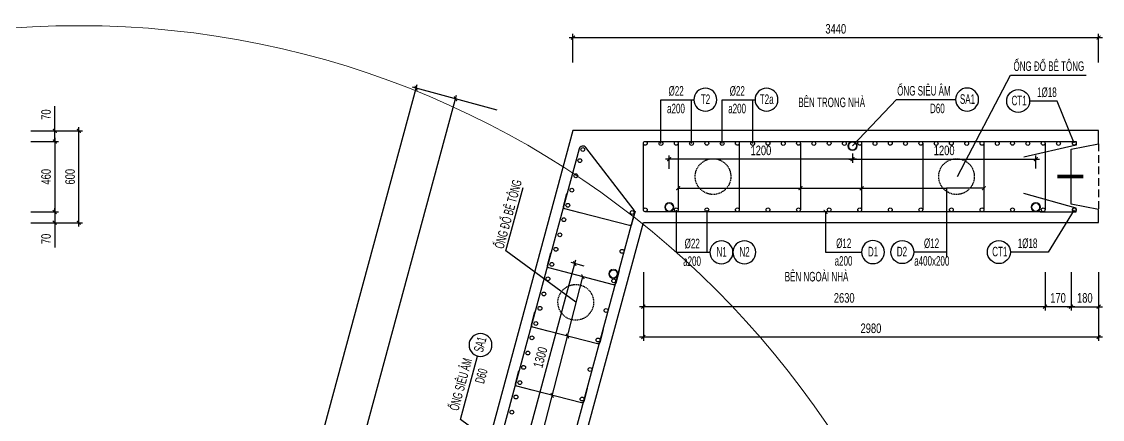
# Model space of a CAD drawing. Header units: millimetres. Extents: x -147841 to 368790, y -162721 to 84261.
# Drawn here: x 266476 to 273545, y -98991 to -96393 of the extents above; entities that cross this region are included whole.
import ezdxf
from ezdxf.enums import TextEntityAlignment as Align

# ---------------------------------------------------------------- set-up
doc = ezdxf.new("R2010")
doc.units = ezdxf.units.MM
doc.header["$LTSCALE"] = 1000
doc.header["$MEASUREMENT"] = 0
doc.header["$PDMODE"] = 1
doc.header["$PDSIZE"] = -10
doc.linetypes.add('DASHED', pattern=[0.75, 0.5, -0.25])
doc.linetypes.add('HIDDEN', pattern=[0.375, 0.25, -0.125])
doc.layers.get('0').update_dxf_attribs({"linetype": 'CONTINUOUS', "lineweight": 18})
doc.layers.get('DEFPOINTS').update_dxf_attribs({"color": 5, "linetype": 'CONTINUOUS', "lineweight": 18})
for name, color, linetype, lineweight in [('0-THAY', 7, 'CONTINUOUS', 18), ('ccu11-Dim', 8, 'CONTINUOUS', 18), ('DIM', 8, 'CONTINUOUS', 18)]:
    doc.layers.add(name, color=color, linetype=linetype, lineweight=lineweight)
for name, color, linetype in [('ccu11-Khuat', 9, 'DASHED'), ('ccu11-Manh', 8, 'CONTINUOUS'), ('ccu11-Thep', 4, 'CONTINUOUS'), ('ccu11-Thepdai', 6, 'CONTINUOUS'), ('KC-Cotthep', 8, 'CONTINUOUS'), ('KC-Dim', 8, 'CONTINUOUS'), ('KC-Text', 31, 'CONTINUOUS'), ('KC-Thay', 7, 'CONTINUOUS')]:
    doc.layers.add(name, color=color, linetype=linetype)
doc.styles.add('ARIAL', font='arial.ttf', dxfattribs={"width": 0.7})
doc.styles.add('ccu11-dim', font='vnsimli.shx', dxfattribs={"width": 0.65, "bigfont": 'bigfont.shx'})
doc.dimstyles.new('2.5-25', dxfattribs={"dimscale": 25, "dimtxt": 2.5, "dimasz": 1, "dimexe": 1, "dimexo": 2, "dimgap": 1, "dimtad": 1, "dimdec": 1, "dimrnd": 5, "dimdsep": 46, "dimtxsty": 'ARIAL', "dimblk": 'ARCHTICK', "dimcen": -1, "dimdle": 1, "dimclrd": 256, "dimclre": 256, "dimclrt": 3, "dimadec": 0, "dimazin": 2, "dimtfac": 0.1, "dimtdec": 1, "dimtmove": 0, "dimatfit": 1, "dimldrblk": 'ARCHTICK', "dimfxl": 1, "dimtvp": 0.833333, "dimtfill": 1, "dimtolj": 1, "dimtzin": 12, "dimarcsym": 0})
doc.dimstyles.new('ccu11-100x4', dxfattribs={"dimscale": 100, "dimtxt": 2.5, "dimasz": 1, "dimexe": 1, "dimexo": 2, "dimgap": 1, "dimtad": 1, "dimdec": 0, "dimlfac": 0.25, "dimdsep": 46, "dimtxsty": 'ccu11-dim', "dimblk": 'ARCHTICK', "dimcen": -1, "dimdle": 1, "dimclrd": 256, "dimclre": 256, "dimclrt": 31, "dimadec": 0, "dimazin": 2, "dimtfac": 0.1, "dimtdec": 0, "dimtmove": 0, "dimatfit": 1, "dimldrblk": 'ARCHTICK', "dimfxl": 1, "dimtvp": 0.833333, "dimtolj": 1, "dimtzin": 12, "dimarcsym": 0})

# ---------------------------------------------------------------- blocks, each defined once
blk = doc.blocks.new('_ARCHTICK')
at = {"color": 0, "linetype": 'ByBlock', "const_width": 0.3}
blk.add_lwpolyline([(-0.5, -0.5), (0.5, 0.5)], dxfattribs=at)
blk = doc.blocks.new('*D521')
at = {"layer": 'DEFPOINTS', "color": 0, "linetype": 'ByBlock', "ltscale": 30, "transparency": 16777216}
for p in [(266485.3, -97105.9), (266849.8, -97105.9), (266485.3, -97705.9)]:
    blk.add_point(p, dxfattribs=at)
at = {"layer": 'KC-Dim', "linetype": 'ByBlock', "lineweight": -2, "ltscale": 30, "transparency": 16777216}
for p, q in [((266535.3, -97105.9), (266874.8, -97105.9)), ((266849.8, -97730.9), (266849.8, -97080.9)), ((266535.3, -97705.9), (266874.8, -97705.9))]:
    blk.add_line(p, q, dxfattribs=at)
at = {"layer": 'KC-Dim', "linetype": 'ByBlock', "lineweight": -2, "ltscale": 30, "transparency": 16777216, "xscale": 25, "yscale": 25, "zscale": 25}
for p, rotation in [((266849.8, -97105.9), 90), ((266849.8, -97705.9), 270)]:
    blk.add_blockref('_ARCHTICK', p, dxfattribs=dict(at, rotation=rotation))
at = {"layer": 'KC-Dim', "color": 3, "linetype": 'ByBlock', "ltscale": 30, "transparency": 16777216, "insert": (266792.9, -97405.9), "char_height": 62.5, "attachment_point": 5, "rotation": 90, "style": 'ARIAL', "bg_fill": 3, "box_fill_scale": 1.25, "bg_fill_color": 256, "bg_fill_true_color": 13158600, "bg_fill_transparency": 0}
blk.add_mtext('\\A1;600', dxfattribs=at)
blk = doc.blocks.new('*D522')
at = {"layer": 'DEFPOINTS', "color": 0, "linetype": 'ByBlock', "ltscale": 30, "transparency": 16777216}
for p in [(266485.3, -97175.9), (266485.3, -97635.9), (266692.6, -97635.9)]:
    blk.add_point(p, dxfattribs=at)
at = {"layer": 'KC-Dim', "linetype": 'ByBlock', "lineweight": -2, "ltscale": 30, "transparency": 16777216}
for p, q in [((266535.3, -97175.9), (266717.6, -97175.9)), ((266692.6, -97150.9), (266692.6, -97660.9)), ((266535.3, -97635.9), (266717.6, -97635.9))]:
    blk.add_line(p, q, dxfattribs=at)
at = {"layer": 'KC-Dim', "linetype": 'ByBlock', "lineweight": -2, "ltscale": 30, "transparency": 16777216, "xscale": 25, "yscale": 25, "zscale": 25}
for p, rotation in [((266692.6, -97175.9), 90), ((266692.6, -97635.9), 270)]:
    blk.add_blockref('_ARCHTICK', p, dxfattribs=dict(at, rotation=rotation))
at = {"layer": 'KC-Dim', "color": 3, "linetype": 'ByBlock', "ltscale": 30, "transparency": 16777216, "insert": (266635.7, -97405.9), "char_height": 62.5, "attachment_point": 5, "rotation": 90, "style": 'ARIAL', "bg_fill": 3, "box_fill_scale": 1.25, "bg_fill_color": 256, "bg_fill_true_color": 13158600, "bg_fill_transparency": 0}
blk.add_mtext('\\A1;460', dxfattribs=at)
blk = doc.blocks.new('*D523')
at = {"layer": 'DEFPOINTS', "color": 0, "linetype": 'ByBlock', "ltscale": 30, "transparency": 16777216}
for p in [(266485.3, -97105.9), (266692.6, -97105.9), (266485.3, -97175.9)]:
    blk.add_point(p, dxfattribs=at)
at = {"layer": 'KC-Dim', "linetype": 'ByBlock', "lineweight": -2, "ltscale": 30, "transparency": 16777216}
for p, q in [((266692.6, -97105.9), (266692.6, -96943.8)), ((266535.3, -97105.9), (266717.6, -97105.9)), ((266692.6, -97175.9), (266692.6, -97105.9)), ((266535.3, -97175.9), (266717.6, -97175.9)), ((266692.6, -97175.9), (266692.6, -97200.9))]:
    blk.add_line(p, q, dxfattribs=at)
at = {"layer": 'KC-Dim', "linetype": 'ByBlock', "lineweight": -2, "ltscale": 30, "transparency": 16777216, "xscale": 25, "yscale": 25, "zscale": 25}
for p, rotation in [((266692.6, -97105.9), 270), ((266692.6, -97175.9), 90)]:
    blk.add_blockref('_ARCHTICK', p, dxfattribs=dict(at, rotation=rotation))
at = {"layer": 'KC-Dim', "color": 3, "linetype": 'ByBlock', "ltscale": 30, "transparency": 16777216, "insert": (266635.7, -96999.8), "char_height": 62.5, "attachment_point": 5, "rotation": 90, "style": 'ARIAL', "bg_fill": 3, "box_fill_scale": 1.25, "bg_fill_color": 256, "bg_fill_true_color": 13158600, "bg_fill_transparency": 0}
blk.add_mtext('\\A1;70', dxfattribs=at)
blk = doc.blocks.new('*D524')
at = {"layer": 'DEFPOINTS', "color": 0, "linetype": 'ByBlock', "ltscale": 30, "transparency": 16777216}
for p in [(266485.3, -97635.9), (266485.3, -97705.9), (266692.6, -97705.9)]:
    blk.add_point(p, dxfattribs=at)
at = {"layer": 'KC-Dim', "linetype": 'ByBlock', "lineweight": -2, "ltscale": 30, "transparency": 16777216}
for p, q in [((266692.6, -97635.9), (266692.6, -97610.9)), ((266535.3, -97635.9), (266717.6, -97635.9)), ((266692.6, -97635.9), (266692.6, -97705.9)), ((266535.3, -97705.9), (266717.6, -97705.9)), ((266692.6, -97705.9), (266692.6, -97868.1))]:
    blk.add_line(p, q, dxfattribs=at)
at = {"layer": 'KC-Dim', "linetype": 'ByBlock', "lineweight": -2, "ltscale": 30, "transparency": 16777216, "xscale": 25, "yscale": 25, "zscale": 25}
for p, rotation in [((266692.6, -97635.9), 270), ((266692.6, -97705.9), 90)]:
    blk.add_blockref('_ARCHTICK', p, dxfattribs=dict(at, rotation=rotation))
at = {"layer": 'KC-Dim', "color": 3, "linetype": 'ByBlock', "ltscale": 30, "transparency": 16777216, "insert": (266635.7, -97812), "char_height": 62.5, "attachment_point": 5, "rotation": 90, "style": 'ARIAL', "bg_fill": 3, "box_fill_scale": 1.25, "bg_fill_color": 256, "bg_fill_true_color": 13158600, "bg_fill_transparency": 0}
blk.add_mtext('\\A1;70', dxfattribs=at)
blk = doc.blocks.new('*D534')
at = {"layer": 'DEFPOINTS', "color": 0, "linetype": 'ByBlock', "ltscale": 30, "transparency": 16777216}
for p in [(273340.4, -97978.9), (273520.4, -97978.9)]:
    blk.add_point(p, dxfattribs=at)
at = {"layer": 'KC-Dim', "linetype": 'ByBlock', "lineweight": -2, "ltscale": 30, "transparency": 16777216}
for p, q in [((273340.4, -98028.9), (273340.4, -98279.5)), ((273520.4, -98028.9), (273520.4, -98279.5)), ((273315.4, -98254.5), (273545.4, -98254.5))]:
    blk.add_line(p, q, dxfattribs=at)
at = {"layer": 'KC-Dim', "linetype": 'ByBlock', "lineweight": -2, "ltscale": 30, "transparency": 16777216, "xscale": 25, "yscale": 25, "zscale": 25, "rotation": 180}
blk.add_blockref('_ARCHTICK', (273340.4, -98254.5), dxfattribs=at)
at = {"layer": 'KC-Dim', "linetype": 'ByBlock', "lineweight": -2, "ltscale": 30, "transparency": 16777216, "xscale": 25, "yscale": 25, "zscale": 25}
blk.add_blockref('_ARCHTICK', (273520.4, -98254.5), dxfattribs=at)
at = {"layer": 'KC-Dim', "color": 3, "linetype": 'ByBlock', "ltscale": 30, "transparency": 16777216, "insert": (273430.4, -98197.6), "char_height": 62.5, "attachment_point": 5, "style": 'ARIAL', "bg_fill": 3, "box_fill_scale": 1.25, "bg_fill_color": 256, "bg_fill_true_color": 13158600, "bg_fill_transparency": 0}
blk.add_mtext('\\A1;180', dxfattribs=at)
at = {"layer": 'DEFPOINTS', "color": 0, "linetype": 'ByBlock', "ltscale": 30, "transparency": 16777216}
blk.add_point((273520.4, -98254.5), dxfattribs=at)
blk = doc.blocks.new('*D535')
at = {"layer": 'DEFPOINTS', "color": 0, "linetype": 'ByBlock', "ltscale": 30, "transparency": 16777216}
for p in [(273170.4, -97978.9), (273340.4, -97978.9)]:
    blk.add_point(p, dxfattribs=at)
at = {"layer": 'KC-Dim', "linetype": 'ByBlock', "lineweight": -2, "ltscale": 30, "transparency": 16777216}
for p, q in [((273170.4, -98028.9), (273170.4, -98279.5)), ((273340.4, -98028.9), (273340.4, -98279.5)), ((273365.4, -98254.5), (273145.4, -98254.5))]:
    blk.add_line(p, q, dxfattribs=at)
at = {"layer": 'KC-Dim', "linetype": 'ByBlock', "lineweight": -2, "ltscale": 30, "transparency": 16777216, "xscale": 25, "yscale": 25, "zscale": 25, "rotation": 180}
blk.add_blockref('_ARCHTICK', (273170.4, -98254.5), dxfattribs=at)
at = {"layer": 'KC-Dim', "linetype": 'ByBlock', "lineweight": -2, "ltscale": 30, "transparency": 16777216, "xscale": 25, "yscale": 25, "zscale": 25}
blk.add_blockref('_ARCHTICK', (273340.4, -98254.5), dxfattribs=at)
at = {"layer": 'KC-Dim', "color": 3, "linetype": 'ByBlock', "ltscale": 30, "transparency": 16777216, "insert": (273255.4, -98197.6), "char_height": 62.5, "attachment_point": 5, "style": 'ARIAL', "bg_fill": 3, "box_fill_scale": 1.25, "bg_fill_color": 256, "bg_fill_true_color": 13158600, "bg_fill_transparency": 0}
blk.add_mtext('\\A1;170', dxfattribs=at)
at = {"layer": 'DEFPOINTS', "color": 0, "linetype": 'ByBlock', "ltscale": 30, "transparency": 16777216}
blk.add_point((273170.4, -98254.5), dxfattribs=at)
blk = doc.blocks.new('*D540')
at = {"layer": 'DEFPOINTS', "color": 0, "linetype": 'ByBlock', "ltscale": 30, "transparency": 16777216}
for p in [(270542.6, -97978.9), (273170.4, -97978.9), (270542.6, -98254.5)]:
    blk.add_point(p, dxfattribs=at)
at = {"layer": 'KC-Dim', "linetype": 'ByBlock', "lineweight": -2, "ltscale": 30, "transparency": 16777216}
for p, q in [((270542.6, -98028.9), (270542.6, -98279.5)), ((273170.4, -98028.9), (273170.4, -98279.5)), ((273195.4, -98254.5), (270517.6, -98254.5))]:
    blk.add_line(p, q, dxfattribs=at)
at = {"layer": 'KC-Dim', "linetype": 'ByBlock', "lineweight": -2, "ltscale": 30, "transparency": 16777216, "xscale": 25, "yscale": 25, "zscale": 25, "rotation": 180}
blk.add_blockref('_ARCHTICK', (270542.6, -98254.5), dxfattribs=at)
at = {"layer": 'KC-Dim', "linetype": 'ByBlock', "lineweight": -2, "ltscale": 30, "transparency": 16777216, "xscale": 25, "yscale": 25, "zscale": 25}
blk.add_blockref('_ARCHTICK', (273170.4, -98254.5), dxfattribs=at)
at = {"layer": 'KC-Dim', "color": 3, "linetype": 'ByBlock', "ltscale": 30, "transparency": 16777216, "insert": (271856.5, -98197.6), "char_height": 62.5, "attachment_point": 5, "style": 'ARIAL', "bg_fill": 3, "box_fill_scale": 1.25, "bg_fill_color": 256, "bg_fill_true_color": 13158600, "bg_fill_transparency": 0}
blk.add_mtext('\\A1;2630', dxfattribs=at)
blk = doc.blocks.new('att_thep_2')
blk.add_circle((-300, 0), 300)
at = {"color": 3, "style": 'ARIAL', "width": 0.6}
blk.add_attdef('DK', text='', height=250, dxfattribs=at).set_placement((467, 105), align=Align.CENTER)
at = {"color": 31, "style": 'ARIAL', "width": 0.6}
blk.add_attdef('SH', text='', height=250, dxfattribs=at).set_placement((-281, -111), align=Align.CENTER)
at = {"color": 2, "style": 'ARIAL', "width": 0.6}
blk.add_attdef('KC', text='', height=250, dxfattribs=at).set_placement((472, -355), align=Align.CENTER)
blk = doc.blocks.new('*U530')
at = {"layer": 'ccu11-Thepdai', "flags": 128}
blk.add_lwpolyline([(50, 230), (-37.5, 230, 0.414214), (-50, 217.5), (-50, -114.4), (-50, -217.5, 0.414214), (-37.5, -230), (50, -230)], format="xyb", dxfattribs=at)
blk = doc.blocks.new('*U531')
at = {"layer": 'DIM', "color": 0, "linetype": 'ByBlock', "lineweight": -2, "transparency": 16777216}
for p in [(0, 0), (400, 0), (800, 0), (1200, 0), (1600, 0), (2000, 0)]:
    blk.add_blockref('*U530', p, dxfattribs=at)
blk = doc.blocks.new('*D543')
at = {"layer": 'DEFPOINTS', "color": 0, "ltscale": 3000, "transparency": 16777216}
for p in [(270542.6, -97978.9), (273520.4, -97978.9), (270542.6, -98453)]:
    blk.add_point(p, dxfattribs=at)
at = {"layer": 'DIM', "lineweight": -2, "ltscale": 3000, "transparency": 16777216}
for p, q in [((270542.6, -98028.9), (270542.6, -98478)), ((273520.4, -98028.9), (273520.4, -98478)), ((273545.4, -98453), (270517.6, -98453))]:
    blk.add_line(p, q, dxfattribs=at)
at = {"layer": 'DIM', "lineweight": -2, "ltscale": 3000, "transparency": 16777216, "xscale": 25, "yscale": 25, "zscale": 25, "rotation": 180}
blk.add_blockref('_ARCHTICK', (270542.6, -98453), dxfattribs=at)
at = {"layer": 'DIM', "lineweight": -2, "ltscale": 3000, "transparency": 16777216, "xscale": 25, "yscale": 25, "zscale": 25}
blk.add_blockref('_ARCHTICK', (273520.4, -98453), dxfattribs=at)
at = {"layer": 'DIM', "color": 3, "ltscale": 3000, "transparency": 16777216, "insert": (272031.5, -98396.1), "char_height": 62.5, "attachment_point": 5, "style": 'ARIAL', "bg_fill": 3, "box_fill_scale": 1.25, "bg_fill_color": 256, "bg_fill_true_color": 13158600, "bg_fill_transparency": 0}
blk.add_mtext('\\A1;2980', dxfattribs=at)
blk = doc.blocks.new('*D532')
at = {"layer": 'DEFPOINTS', "color": 0, "transparency": 16777216}
for p in [(271910.9, -97254.7), (270712.3, -97290.9), (270712.3, -97404.2)]:
    blk.add_point(p, dxfattribs=at)
at = {"layer": 'KC-Dim', "lineweight": -2, "transparency": 16777216}
for p, q in [((270712.3, -97354.2), (270712.3, -97265.9)), ((271935.9, -97290.9), (270687.3, -97290.9)), ((271910.9, -97290.9), (271910.9, -97315.9))]:
    blk.add_line(p, q, dxfattribs=at)
at = {"layer": 'KC-Dim', "lineweight": -2, "transparency": 16777216, "xscale": 25, "yscale": 25, "zscale": 25, "rotation": 180}
blk.add_blockref('_ARCHTICK', (270712.3, -97290.9), dxfattribs=at)
at = {"layer": 'KC-Dim', "lineweight": -2, "transparency": 16777216, "xscale": 25, "yscale": 25, "zscale": 25}
blk.add_blockref('_ARCHTICK', (271910.9, -97290.9), dxfattribs=at)
at = {"layer": 'KC-Dim', "color": 3, "transparency": 16777216, "insert": (271311.6, -97234), "char_height": 62.5, "attachment_point": 5, "style": 'ARIAL', "bg_fill": 3, "box_fill_scale": 1.25, "bg_fill_color": 256, "bg_fill_true_color": 13158600, "bg_fill_transparency": 0}
blk.add_mtext('\\A1;1200', dxfattribs=at)
blk = doc.blocks.new('*D533')
at = {"layer": 'DEFPOINTS', "color": 0, "transparency": 16777216}
for p in [(271910.9, -97204.7), (273109.9, -97290.9), (273109.9, -97401.7)]:
    blk.add_point(p, dxfattribs=at)
at = {"layer": 'KC-Dim', "lineweight": -2, "transparency": 16777216}
for p, q in [((271910.9, -97254.7), (271910.9, -97315.9)), ((273109.9, -97351.7), (273109.9, -97265.9)), ((271885.9, -97290.9), (273134.9, -97290.9))]:
    blk.add_line(p, q, dxfattribs=at)
at = {"layer": 'KC-Dim', "lineweight": -2, "transparency": 16777216, "xscale": 25, "yscale": 25, "zscale": 25, "rotation": 180}
blk.add_blockref('_ARCHTICK', (271910.9, -97290.9), dxfattribs=at)
at = {"layer": 'KC-Dim', "lineweight": -2, "transparency": 16777216, "xscale": 25, "yscale": 25, "zscale": 25}
blk.add_blockref('_ARCHTICK', (273109.9, -97290.9), dxfattribs=at)
at = {"layer": 'KC-Dim', "color": 3, "transparency": 16777216, "insert": (272510.4, -97234), "char_height": 62.5, "attachment_point": 5, "style": 'ARIAL', "bg_fill": 3, "box_fill_scale": 1.25, "bg_fill_color": 256, "bg_fill_true_color": 13158600, "bg_fill_transparency": 0}
blk.add_mtext('\\A1;1200', dxfattribs=at)
blk = doc.blocks.new('A$C260038B3')
at = {"layer": '0-THAY', "linetype": 'Continuous'}
for radius in [120, 100]:
    blk.add_circle((0, 0), radius, dxfattribs=at)
blk = doc.blocks.new('*D557')
at = {"layer": 'DEFPOINTS', "color": 0, "linetype": 'ByBlock', "ltscale": 30, "transparency": 16777216}
for p in [(269314.3, -96896.6), (269634.4, -96983.3), (268351.7, -101716.9)]:
    blk.add_point(p, dxfattribs=at)
at = {"layer": 'KC-Dim', "linetype": 'ByBlock', "lineweight": -2, "ltscale": 30, "transparency": 16777216}
for p, q in [((268025, -101654.3), (269320.8, -96872.5)), ((269586.2, -96970.3), (269290.1, -96890.1)), ((268303.4, -101703.8), (268007.4, -101623.6))]:
    blk.add_line(p, q, dxfattribs=at)
at = {"layer": 'KC-Dim', "linetype": 'ByBlock', "lineweight": -2, "ltscale": 30, "transparency": 16777216, "xscale": 25, "yscale": 25, "zscale": 25}
for p, rotation in [((269314.3, -96896.6), 74.83773115026068), ((268031.5, -101630.1), 254.8377311502607)]:
    blk.add_blockref('_ARCHTICK', p, dxfattribs=dict(at, rotation=rotation))
at = {"layer": 'KC-Dim', "color": 3, "linetype": 'ByBlock', "ltscale": 30, "transparency": 16777216, "insert": (268618, -99248.5), "char_height": 62.5, "attachment_point": 5, "rotation": 74.83773, "style": 'ARIAL', "bg_fill": 3, "box_fill_scale": 1.25, "bg_fill_color": 256, "bg_fill_true_color": 13158600, "bg_fill_transparency": 0}
blk.add_mtext('\\A1;4905', dxfattribs=at)
blk = doc.blocks.new('*D553')
at = {"layer": 'DEFPOINTS', "color": 0, "linetype": 'ByBlock', "ltscale": 30, "transparency": 16777216}
for p in [(269056.3, -96826.7), (269634.4, -96983.3), (268286.3, -101958.2)]:
    blk.add_point(p, dxfattribs=at)
at = {"layer": 'KC-Dim', "linetype": 'ByBlock', "lineweight": -2, "ltscale": 30, "transparency": 16777216}
for p, q in [((267701.6, -101825.6), (269062.8, -96802.6)), ((269586.2, -96970.3), (269032.2, -96820.1)), ((268238, -101945.1), (267684, -101795))]:
    blk.add_line(p, q, dxfattribs=at)
at = {"layer": 'KC-Dim', "linetype": 'ByBlock', "lineweight": -2, "ltscale": 30, "transparency": 16777216, "xscale": 25, "yscale": 25, "zscale": 25}
for p, rotation in [((269056.3, -96826.7), 74.83773115060768), ((267708.2, -101801.5), 254.8377311506077)]:
    blk.add_blockref('_ARCHTICK', p, dxfattribs=dict(at, rotation=rotation))
at = {"layer": 'KC-Dim', "color": 3, "linetype": 'ByBlock', "ltscale": 30, "transparency": 16777216, "insert": (268327.3, -99299.2), "char_height": 62.5, "attachment_point": 5, "rotation": 74.83773, "style": 'ARIAL', "bg_fill": 3, "box_fill_scale": 1.25, "bg_fill_color": 256, "bg_fill_true_color": 13158600, "bg_fill_transparency": 0}
blk.add_mtext('\\A1;5155', dxfattribs=at)
blk = doc.blocks.new('*D554')
at = {"layer": 'DEFPOINTS', "color": 0, "linetype": 'ByBlock', "ltscale": 30, "transparency": 16777216}
for p in [(273520.4, -96496.8), (270082.2, -96709.8), (273520.4, -96709.8)]:
    blk.add_point(p, dxfattribs=at)
at = {"layer": 'KC-Dim', "linetype": 'ByBlock', "lineweight": -2, "ltscale": 30, "transparency": 16777216}
for p, q in [((270057.2, -96496.8), (273545.4, -96496.8)), ((270082.2, -96659.8), (270082.2, -96471.8)), ((273520.4, -96659.8), (273520.4, -96471.8))]:
    blk.add_line(p, q, dxfattribs=at)
at = {"layer": 'KC-Dim', "linetype": 'ByBlock', "lineweight": -2, "ltscale": 30, "transparency": 16777216, "xscale": 25, "yscale": 25, "zscale": 25, "rotation": 180}
blk.add_blockref('_ARCHTICK', (270082.2, -96496.8), dxfattribs=at)
at = {"layer": 'KC-Dim', "linetype": 'ByBlock', "lineweight": -2, "ltscale": 30, "transparency": 16777216, "xscale": 25, "yscale": 25, "zscale": 25}
blk.add_blockref('_ARCHTICK', (273520.4, -96496.8), dxfattribs=at)
at = {"layer": 'KC-Dim', "color": 3, "linetype": 'ByBlock', "ltscale": 30, "transparency": 16777216, "insert": (271801.3, -96439.9), "char_height": 62.5, "attachment_point": 5, "style": 'ARIAL', "bg_fill": 3, "box_fill_scale": 1.25, "bg_fill_color": 256, "bg_fill_true_color": 13158600, "bg_fill_transparency": 0}
blk.add_mtext('\\A1;3440', dxfattribs=at)
blk = doc.blocks.new('*D1510')
at = {"layer": 'DEFPOINTS', "color": 0, "linetype": 'ByBlock', "ltscale": 30, "transparency": 16777216}
for p in [(270094.3, -97973), (270203.7, -98002.6), (269620.3, -99191.5)]:
    blk.add_point(p, dxfattribs=at)
at = {"layer": 'KC-Dim', "linetype": 'ByBlock', "lineweight": -2, "ltscale": 30, "transparency": 16777216}
for p, q in [((269747.8, -99251.9), (270100.9, -97948.9)), ((270155.4, -97989.6), (270070.2, -97966.5)), ((269668.6, -99204.5), (269778.4, -99234.3))]:
    blk.add_line(p, q, dxfattribs=at)
at = {"layer": 'KC-Dim', "linetype": 'ByBlock', "lineweight": -2, "ltscale": 30, "transparency": 16777216, "xscale": 25, "yscale": 25, "zscale": 25}
for p, rotation in [((270094.3, -97973), 74.83773115026013), ((269754.3, -99227.8), 254.8377311502601)]:
    blk.add_blockref('_ARCHTICK', p, dxfattribs=dict(at, rotation=rotation))
at = {"layer": 'KC-Dim', "color": 3, "linetype": 'ByBlock', "ltscale": 30, "transparency": 16777216, "insert": (269869.4, -98585.5), "char_height": 62.5, "attachment_point": 5, "rotation": 74.83773, "style": 'ARIAL', "bg_fill": 3, "box_fill_scale": 1.25, "bg_fill_color": 256, "bg_fill_true_color": 13158600, "bg_fill_transparency": 0}
blk.add_mtext('\\A1;1300', dxfattribs=at)

msp = doc.modelspace()

# ---------------------------------------------------------------- linework, layer by layer
at = {"layer": 'ccu11-Khuat', "ltscale": 0.1}
msp.add_line((273520.39, -97189.7), (273520.39, -97619.7), dxfattribs=at)
at = {"layer": 'ccu11-Manh'}
msp.add_lwpolyline([(272596.73, -97404.7), (272943.77, -96741.63), (273440.31, -96741.63)], dxfattribs=at)
at = {"layer": 'ccu11-Thep', "const_width": 25}
msp.add_lwpolyline([(273250.39, -97404.7), (273420.39, -97404.7)], dxfattribs=at)
at = {"layer": 'ccu11-Thep'}
for centre in [(270555.11, -97187.2), (273157.89, -97187.2), (273257.89, -97188.08), (273361.6, -97187.2), (270147.23, -97227.99), (270127.63, -97300.31), (270100.81, -97399.29), (270075.32, -97493.34), (270048.5, -97592.33), (270469.92, -97639.11), (270555.11, -97622.2), (270757.89, -97622.2), (270957.89, -97622.2), (271157.89, -97622.2), (271357.89, -97622.2), (271557.89, -97622.2), (271757.89, -97622.2), (271957.89, -97622.2), (272157.89, -97622.2), (272357.89, -97622.2), (272557.89, -97622.2), (272757.89, -97622.2), (272957.89, -97622.2), (273157.89, -97622.2), (273157.89, -97622.2), (273361.51, -97622.2), (270023.01, -97686.38), (269996.19, -97785.37), (269970.7, -97879.42), (270403.36, -97893.06), (269943.88, -97978.4), (269918.4, -98072.42), (270349.02, -98085.52), (269891.57, -98171.44), (269866.09, -98265.46), (270298.75, -98279.1), (269839.26, -98364.48), (269813.78, -98458.5), (270246.43, -98472.13), (269786.95, -98557.52), (269759.44, -98650.96), (270194.12, -98665.17), (269734.64, -98750.55), (269709.17, -98844.53), (270141.82, -98858.17), (269682.32, -98943.59)]:
    msp.add_circle(centre, 12.5, dxfattribs=at)
at = {"layer": 'ccu11-Thep', "linetype": 'HIDDEN', "ltscale": 0.03}
for centre in [(270998.42, -97404.7), (272591.15, -97404.7, 242.3), (270100.54, -98226, 242.3)]:
    msp.add_circle(centre, 116.6, dxfattribs=at)
at = {"layer": 'ccu11-Thepdai'}
msp.add_lwpolyline([(273157.89, -97634.7), (270555.11, -97634.7, -0.4142136), (270542.61, -97622.2), (270542.61, -97187.2, -0.4142136), (270555.11, -97174.7), (273157.89, -97174.7, -0.4142136), (273170.39, -97187.2), (273170.39, -97622.2, -0.4142136)], format="xyb", close=True, dxfattribs=at)
at = {"layer": 'ccu11-Thepdai', "flags": 128}
for points in [[(273139.34, -97174.7), (273374.1, -97174.7), (273374.1, -97198.87), (273032.64, -97278.9)], [(273139.34, -97634.7), (273374.01, -97634.7), (273374.01, -97611.25), (273032.64, -97515.1)]]:
    msp.add_lwpolyline(points, dxfattribs=at)
for points in [[(270488.2, -97631.14), (270466.26, -97715.84, -0.4142136), (270451.02, -97724.81), (270129.71, -97641.55), (270029.93, -97615.7, -0.4142136), (270020.96, -97600.46), (270042.91, -97515.76)], [(270383.58, -98017.22), (270361.63, -98101.92, -0.4142136), (270346.4, -98110.88), (270025.08, -98027.63), (269925.3, -98001.78, -0.4142136), (269916.34, -97986.54), (269938.29, -97901.84)], [(270278.96, -98403.29), (270257.01, -98487.99, -0.4142136), (270241.78, -98496.96), (269920.46, -98413.7), (269820.68, -98387.85, -0.4142136), (269811.72, -98372.62), (269833.66, -98287.91)], [(270174.34, -98789.37), (270152.39, -98874.07, -0.4142136), (270137.16, -98883.03), (269815.84, -98799.78), (269716.06, -98773.93, -0.4142136), (269707.1, -98758.69), (269729.04, -98673.99)]]:
    msp.add_lwpolyline(points, format="xyb", dxfattribs=at)
at = {"layer": 'KC-Thay', "flags": 128}
msp.add_lwpolyline([(269360.61, -102061.55), (270542.61, -97704.7), (273520.39, -97704.7), (273520.39, -97619.7), (273340.39, -97584.7), (273340.39, -97224.7), (273520.39, -97189.7), (273520.39, -97104.7), (270082.22, -97104.7), (268781.05, -101906.27), (268863.22, -101928.28), (268850.45, -102111.21), (269198.18, -102204.38), (269278.57, -102039.57), (269360.68, -102061.56)], dxfattribs=at)

# ---------------------------------------------------------------- block references
at = {"layer": 'ccu11-Dim', "ltscale": 3000, "extrusion": (0, 0, -1), "xscale": 0.25, "yscale": 0.25, "zscale": -0.25}
for p in [(-270712.29, -97604.7), (-273109.92, -97604.7)]:
    msp.add_blockref('A$C260038B3', p, dxfattribs=at)
at = {"layer": 'ccu11-Dim', "ltscale": 3000, "xscale": 0.2499999999999998, "yscale": 0.2499999999999998, "zscale": 0.2499999999999998, "rotation": 255.0012696695113}
msp.add_blockref('A$C260038B3', (270346.74, -98040.21), dxfattribs=at)
at = {"layer": 'DIM', "xscale": -1}
msp.add_blockref('*U531', (272720.39, -97404.7), dxfattribs=at)
at = {"layer": 'KC-Cotthep'}
ref = msp.add_blockref('att_thep_2', (270873.46, -96902.54), dxfattribs=dict(at, xscale=-0.25, yscale=0.25, zscale=0.25))
ref.add_attrib('KC', 'a200', dxfattribs={"layer": '0', "color": 2, "height": 62.5, "style": 'ARIAL', "width": 0.6}).set_placement((270756.11, -96991.36), align=Align.CENTER)
ref.add_attrib('DK', '%%C22', dxfattribs={"layer": '0', "color": 2, "height": 62.5, "style": 'ARIAL', "width": 0.6}).set_placement((270757.2, -96876.18), align=Align.CENTER)
ref.add_attrib('SH', 'T2', dxfattribs={"layer": '0', "color": 31, "height": 62.5, "style": 'ARIAL', "width": 0.6}).set_placement((270949.49, -96930.41), align=Align.CENTER)
ref = msp.add_blockref('att_thep_2', (271273.46, -96902.54), dxfattribs=dict(at, xscale=-0.25, yscale=0.25, zscale=0.25))
ref.add_attrib('KC', 'a200', dxfattribs={"layer": '0', "color": 2, "height": 62.5, "style": 'ARIAL', "width": 0.6}).set_placement((271156.11, -96991.36), align=Align.CENTER)
ref.add_attrib('DK', '%%C22', dxfattribs={"layer": '0', "color": 2, "height": 62.5, "style": 'ARIAL', "width": 0.6}).set_placement((271157.2, -96876.18), align=Align.CENTER)
ref.add_attrib('SH', 'T2a', dxfattribs={"layer": '0', "color": 31, "height": 62.5, "style": 'ARIAL', "width": 0.6}).set_placement((271349.49, -96930.41), align=Align.CENTER)
ref = msp.add_blockref('att_thep_2', (272585.56, -96901.65), dxfattribs=dict(at, xscale=-0.25, yscale=0.25, zscale=0.25))
ref.add_attrib('KC', 'D60', dxfattribs={"layer": '0', "color": 2, "height": 62.5, "style": 'ARIAL', "width": 0.6}).set_placement((272466.06, -96990.48), align=Align.CENTER)
ref.add_attrib('DK', 'ỐNG SIÊU ÂM', dxfattribs={"layer": '0', "color": 15, "height": 62.5, "style": 'ARIAL', "width": 0.6}).set_placement((272377.93, -96875.3), align=Align.CENTER)
ref.add_attrib('SH', 'SA1', dxfattribs={"layer": '0', "color": 31, "height": 62.5, "style": 'ARIAL', "width": 0.6}).set_placement((272663.07, -96929.52), align=Align.CENTER)
ref = msp.add_blockref('att_thep_2', (273069.6, -96911.32), dxfattribs=dict(at, xscale=0.25, yscale=0.25, zscale=0.25))
ref.add_attrib('DK', '1%%C18', dxfattribs={"layer": '0', "color": 15, "height": 62.5, "style": 'ARIAL', "width": 0.6}).set_placement((273182.46, -96884.97), align=Align.CENTER)
ref.add_attrib('SH', 'CT1', dxfattribs={"layer": '0', "color": 31, "height": 62.5, "style": 'ARIAL', "width": 0.6}).set_placement((273000.58, -96939.19), align=Align.CENTER)
ref = msp.add_blockref('att_thep_2', (269457.98, -98576.81), dxfattribs=dict(at, xscale=-0.2499999999999998, yscale=0.25, zscale=0.25, rotation=74.8377311502634))
ref.add_attrib('KC', 'D60', dxfattribs={"layer": '0', "color": 2, "height": 62.5, "rotation": 74.837731, "style": 'ARIAL', "width": 0.6}).set_placement((269512.45, -98715.38), align=Align.CENTER)
ref.add_attrib('DK', 'ỐNG SIÊU ÂM', dxfattribs={"layer": '0', "color": 15, "height": 62.5, "rotation": 74.837731, "style": 'ARIAL', "width": 0.6}).set_placement((269378.24, -98770.32), align=Align.CENTER)
ref.add_attrib('SH', 'SA1', dxfattribs={"layer": '0', "color": 31, "height": 62.5, "rotation": 74.837731, "style": 'ARIAL', "width": 0.6}).set_placement((269505.15, -98509.29), align=Align.CENTER)
at = {"layer": 'KC-Dim', "linetype": 'ByBlock', "ltscale": 30, "xscale": 25, "yscale": 25, "zscale": 25, "rotation": 255.473883920476}
for p in [(270147.05, -98059.23), (270046.73, -98446.42), (269946.4, -98833.61)]:
    msp.add_blockref('_ARCHTICK', p, dxfattribs=at)

# ---------------------------------------------------------------- texts
at = {"layer": 'KC-Text', "color": 1, "style": 'ARIAL', "width": 0.6}
msp.add_text('ỐNG ĐỔ BÊ TÔNG', height=62.5, dxfattribs=at).set_placement((272963.82, -96714.62))
msp.add_text('BÊN TRONG NHÀ', height=62.5, dxfattribs=at).set_placement((271774.71, -96951.09), align=Align.CENTER)
msp.add_text('ỐNG ĐỔ BÊ TÔNG', height=62.5, rotation=74.837731, dxfattribs=at).set_placement((269628.04, -97881))

# ---------------------------------------------------------------- dimensions: what is measured, and where the dimension line sits
at = {"layer": 'KC-Dim', "linetype": 'ByBlock', "ltscale": 30}
dim = msp.add_linear_dim(base=(266849.76, -97105.92), p1=(266485.26, -97705.92), p2=(266485.26, -97105.92), angle=90, dimstyle='2.5-25', dxfattribs=at)
dim.commit()
dim.dimension.update_dxf_attribs({"geometry": '*D521', "text_midpoint": (266792.85, -97405.92)})

# ---------------------------------------------------------------- leaders
at = {"layer": 'ccu11-Manh', "ltscale": 10}
for points in [[(271910.92, -97204.7), (272199.48, -96901.65), (272585.56, -96901.65)], [(273361.6, -97187.2), (273250.59, -96911.32), (273069.56, -96911.32)], [(270100.54, -98226), (269643.89, -97890.76), (269756.17, -97476.42)], [(272526.5, -97480.91), (272526.5, -97898.07), (272310.19, -97898.07)], [(270757.89, -97623.42), (270757.89, -97899.29), (270978.65, -97899.29)], [(270957.89, -97623.42), (270957.89, -97899.29), (270978.69, -97899.29)], [(273361.51, -97622.2), (273190.92, -97898.07), (272943.31, -97898.07)], [(269620.34, -99191.46), (269345.7, -98991.15), (269457.98, -98576.81)]]:
    msp.add_leader(points, dimstyle='ccu11-100x4', override={"dimgap": 1, "dimtad": 0, "dimldrblk": 'None'}, dxfattribs=at)
at = {"layer": 'ccu11-Manh', "ltscale": 3000}
for points, override in [([(270770.39, -97480.91), (272526.5, -97480.91), (272526.5, -97932.58)], {"dimasz": 0.25, "dimtad": 0}), ([(271570.39, -97480.91), (272526.5, -97480.91), (272526.5, -97898.07)], {"dimasz": 0.25, "dimgap": 1, "dimtad": 0}), ([(271970.39, -97480.91), (272526.5, -97480.91), (272526.5, -97898.07)], {"dimasz": 0.25, "dimtad": 0}), ([(272770.39, -97480.91), (272526.5, -97480.91), (272526.5, -97932.58)], {"dimasz": 0.25, "dimtad": 0}), ([(271734.88, -97634.7), (271734.88, -97898.07), (271969.54, -97898.07)], {"dimasz": 0.25, "dimtad": 0})]:
    msp.add_leader(points, dimstyle='ccu11-100x4', override=override, dxfattribs=at)
at = {"layer": 'KC-Dim', "linetype": 'ByBlock', "ltscale": 30}
msp.add_leader([(269244.15, -101543.94), (270147.05, -98059.23)], dimstyle='2.5-25', dxfattribs=at)

# ---------------------------------------------------------------- next in the draw order: dimensions: what is measured, and where the dimension line sits
dim = msp.add_linear_dim(base=(273520.39, -96496.82), p1=(270082.22, -96709.77), p2=(273520.39, -96709.77), dimstyle='2.5-25', dxfattribs=at)
dim.commit()
dim.dimension.update_dxf_attribs({"geometry": '*D554', "text_midpoint": (271801.3, -96439.88)})
dim = msp.add_linear_dim(base=(266692.61, -97635.92), p1=(266485.26, -97175.92), p2=(266485.26, -97635.92), angle=90, dimstyle='2.5-25', dxfattribs=at)
dim.commit()
dim.dimension.update_dxf_attribs({"geometry": '*D522', "text_midpoint": (266635.7, -97405.92)})
at = {"layer": 'KC-Dim'}
dim = msp.add_linear_dim(base=(270712.29, -97290.92), p1=(271910.92, -97254.7), p2=(270712.29, -97404.16), dimstyle='2.5-25', override={"dimfxl": 7, "dimfxlon": 1}, dxfattribs=at)
dim.commit()
dim.dimension.update_dxf_attribs({"geometry": '*D532', "text_midpoint": (271311.61, -97234.01)})
at = {"layer": 'KC-Dim', "linetype": 'ByBlock', "ltscale": 30}
dim = msp.add_linear_dim(base=(273520.39, -98254.49), p1=(273340.39, -97978.86), p2=(273520.39, -97978.86), dimstyle='2.5-25', dxfattribs=at)
dim.commit()
dim.dimension.update_dxf_attribs({"geometry": '*D534', "text_midpoint": (273430.39, -98254.49), "dimtype": 160})

# ---------------------------------------------------------------- next in the draw order: linework, layer by layer
at = {"layer": 'ccu11-Thep'}
for centre in [(270657.89, -97188.08), (270757.89, -97187.2), (270857.89, -97188.08), (270957.89, -97187.2), (271057.89, -97188.08), (271157.89, -97187.2), (271257.89, -97188.08), (271357.89, -97187.2), (271457.89, -97188.08), (271557.89, -97187.2), (271657.89, -97188.08), (271757.89, -97187.2)]:
    msp.add_circle(centre, 12.5, dxfattribs=at)

# ---------------------------------------------------------------- next in the draw order: dimensions: what is measured, and where the dimension line sits
at = {"layer": 'KC-Dim', "linetype": 'ByBlock', "ltscale": 30}
for base, p1, p2, picture, middle in [((266692.61, -97105.92), (266485.26, -97175.92), (266485.26, -97105.92), '*D523', (266635.7, -96999.83)), ((266692.61, -97705.92), (266485.26, -97635.92), (266485.26, -97705.92), '*D524', (266635.7, -97812))]:
    dim = msp.add_linear_dim(base=base, p1=p1, p2=p2, angle=90, dimstyle='2.5-25', dxfattribs=at)
    dim.commit()
    dim.dimension.update_dxf_attribs({"geometry": picture, "text_midpoint": middle})
at = {"layer": 'KC-Dim'}
dim = msp.add_linear_dim(base=(273109.92, -97290.92), p1=(271910.92, -97204.7), p2=(273109.92, -97401.69), dimstyle='2.5-25', override={"dimfxl": 7, "dimfxlon": 1}, dxfattribs=at)
dim.commit()
dim.dimension.update_dxf_attribs({"geometry": '*D533', "text_midpoint": (272510.42, -97234.01)})
at = {"layer": 'KC-Dim', "linetype": 'ByBlock', "ltscale": 30}
dim = msp.add_linear_dim(base=(273170.39, -98254.49), p1=(273340.39, -97978.86), p2=(273170.39, -97978.86), angle=180, dimstyle='2.5-25', dxfattribs=at)
dim.commit()
dim.dimension.update_dxf_attribs({"geometry": '*D535', "text_midpoint": (273255.39, -98254.49), "dimtype": 160})

# ---------------------------------------------------------------- next in the draw order: leaders
at = {"layer": 'ccu11-Manh', "ltscale": 10}
for points in [[(270657.89, -97188.08), (270657.89, -96902.54), (270873.43, -96902.54)], [(270857.89, -97188.08), (270857.89, -96902.54), (270873.46, -96902.54)], [(271057.89, -97188.08), (271057.89, -96902.54), (271273.43, -96902.54)], [(271257.89, -97188.08), (271257.89, -96902.54), (271273.46, -96902.54)]]:
    msp.add_leader(points, dimstyle='ccu11-100x4', override={"dimgap": 1, "dimtad": 0, "dimldrblk": 'None'}, dxfattribs=at)

# ---------------------------------------------------------------- next in the draw order: linework, layer by layer
at = {"layer": 'ccu11-Thep'}
for centre in [(271857.89, -97188.08), (271957.89, -97187.2), (272057.89, -97188.08), (272157.89, -97187.2), (272257.89, -97188.08), (272357.89, -97187.2), (272457.89, -97188.08), (272557.89, -97187.2), (272657.89, -97188.08), (272757.89, -97187.2), (272857.89, -97188.08), (272957.89, -97187.2), (273057.89, -97188.08)]:
    msp.add_circle(centre, 12.5, dxfattribs=at)

# ---------------------------------------------------------------- next in the draw order: block references
at = {"layer": 'ccu11-Dim', "ltscale": 3000, "extrusion": (0, 0, -1), "xscale": 0.25, "yscale": 0.25, "zscale": -0.25}
msp.add_blockref('A$C260038B3', (-271910.92, -97204.7), dxfattribs=at)

# ---------------------------------------------------------------- next in the draw order: dimensions: what is measured, and where the dimension line sits
at = {"layer": 'KC-Dim', "linetype": 'ByBlock', "ltscale": 30}
dim = msp.add_linear_dim(base=(270542.61, -98254.49), p1=(273170.39, -97978.86), p2=(270542.61, -97978.86), angle=180, dimstyle='2.5-25', dxfattribs=at)
dim.commit()
dim.dimension.update_dxf_attribs({"geometry": '*D540', "text_midpoint": (271856.5, -98197.56)})

# ---------------------------------------------------------------- next in the draw order: block references
at = {"layer": 'KC-Cotthep'}
ref = msp.add_blockref('att_thep_2', (271969.54, -97898.07), dxfattribs=dict(at, xscale=-0.25, yscale=0.25, zscale=0.25))
ref.add_attrib('KC', 'a200', dxfattribs={"layer": '0', "color": 2, "height": 62.5, "style": 'ARIAL', "width": 0.6}).set_placement((271852.19, -97986.89), align=Align.CENTER)
ref.add_attrib('DK', '%%C12', dxfattribs={"layer": '0', "color": 215, "height": 62.5, "style": 'ARIAL', "width": 0.6}).set_placement((271853.3, -97871.72), align=Align.CENTER)
ref.add_attrib('SH', 'D1', dxfattribs={"layer": '0', "color": 31, "height": 62.5, "style": 'ARIAL', "width": 0.6}).set_placement((272045.36, -97925.94), align=Align.CENTER)
ref = msp.add_blockref('att_thep_2', (272311.39, -97898.07), dxfattribs=dict(at, xscale=0.25, yscale=0.25, zscale=0.25))
ref.add_attrib('KC', 'a400x200', dxfattribs={"layer": '0', "color": 2, "height": 62.5, "style": 'ARIAL', "width": 0.6}).set_placement((272429.36, -97986.89), align=Align.CENTER)
ref.add_attrib('DK', '%%C12', dxfattribs={"layer": '0', "color": 215, "height": 62.5, "style": 'ARIAL', "width": 0.6}).set_placement((272427.79, -97871.72), align=Align.CENTER)
ref.add_attrib('SH', 'D2', dxfattribs={"layer": '0', "color": 31, "height": 62.5, "style": 'ARIAL', "width": 0.6}).set_placement((272234.29, -97925.94), align=Align.CENTER)
ref = msp.add_blockref('att_thep_2', (272943.28, -97898.07), dxfattribs=dict(at, xscale=0.25, yscale=0.25, zscale=0.25))
ref.add_attrib('DK', '1%%C18', dxfattribs={"layer": '0', "color": 15, "height": 62.5, "style": 'ARIAL', "width": 0.6}).set_placement((273056.14, -97871.72), align=Align.CENTER)
ref.add_attrib('SH', 'CT1', dxfattribs={"layer": '0', "color": 31, "height": 62.5, "style": 'ARIAL', "width": 0.6}).set_placement((272874.26, -97925.94), align=Align.CENTER)

# ---------------------------------------------------------------- next in the draw order: texts
at = {"layer": 'KC-Text', "color": 1, "style": 'ARIAL', "width": 0.6}
msp.add_text('BÊN NGOÀI NHÀ', height=62.5, dxfattribs=at).set_placement((271675.64, -98089.6), align=Align.CENTER)

# ---------------------------------------------------------------- next in the draw order: dimensions: what is measured, and where the dimension line sits
at = {"layer": 'DIM', "ltscale": 3000}
dim = msp.add_linear_dim(base=(270542.61, -98453.04), p1=(273520.39, -97978.86), p2=(270542.61, -97978.86), angle=180, dimstyle='2.5-25', dxfattribs=at)
dim.commit()
dim.dimension.update_dxf_attribs({"geometry": '*D543', "text_midpoint": (272031.5, -98396.13)})

# ---------------------------------------------------------------- next in the draw order: linework, layer by layer
at = {"layer": 'ccu11-Thepdai', "flags": 128}
msp.add_lwpolyline([(270481.53, -97624.87), (270166.52, -97214.73, 0.6207019), (270122.57, -97223.42), (268873.53, -101832.62, 0.4150498), (268891.19, -101863.31), (269287.25, -101969.42, 0.4132933), (269317.85, -101951.82), (270485.83, -97646.65, 0.2341094)], format="xyb", close=True, dxfattribs=at)

# ---------------------------------------------------------------- next in the draw order: block references
at = {"layer": 'KC-Cotthep'}
ref = msp.add_blockref('att_thep_2', (270978.65, -97899.29), dxfattribs=dict(at, xscale=-0.25, yscale=0.25, zscale=0.25))
ref.add_attrib('KC', 'a200', dxfattribs={"layer": '0', "color": 2, "height": 62.5, "style": 'ARIAL', "width": 0.6}).set_placement((270861.3, -97988.11), align=Align.CENTER)
ref.add_attrib('DK', '%%C22', dxfattribs={"layer": '0', "color": 2, "height": 62.5, "style": 'ARIAL', "width": 0.6}).set_placement((270862.39, -97872.94), align=Align.CENTER)
ref.add_attrib('SH', 'N1', dxfattribs={"layer": '0', "color": 31, "height": 62.5, "style": 'ARIAL', "width": 0.6}).set_placement((271054.68, -97927.16), align=Align.CENTER)
ref = msp.add_blockref('att_thep_2', (271128.65, -97899.29), dxfattribs=dict(at, xscale=-0.25, yscale=0.25, zscale=0.25))
ref.add_attrib('SH', 'N2', dxfattribs={"layer": '0', "color": 31, "height": 62.5, "style": 'ARIAL', "width": 0.6}).set_placement((271204.68, -97927.16), align=Align.CENTER)

# ---------------------------------------------------------------- next in the draw order: dimensions: what is measured, and where the dimension line sits
at = {"layer": 'KC-Dim', "linetype": 'ByBlock', "ltscale": 30}
dim = msp.add_linear_dim(base=(269314.26, -96896.59), p1=(268351.68, -101716.9), p2=(269634.41, -96983.35), angle=74.837731, dimstyle='2.5-25', dxfattribs=at)
dim.commit()
dim.dimension.update_dxf_attribs({"geometry": '*D557', "text_midpoint": (268617.96, -99248.48)})

# ---------------------------------------------------------------- next in the draw order: dimensions: what is measured, and where the dimension line sits
dim = msp.add_aligned_dim(p1=(268286.3, -101958.17), p2=(269634.41, -96983.35), distance=598.98, dimstyle='2.5-25', dxfattribs=at)
dim.commit()
dim.dimension.update_dxf_attribs({"geometry": '*D553', "text_midpoint": (268327.3, -99299.21)})

# ---------------------------------------------------------------- next in the draw order: linework, layer by layer
at = {"layer": 'DEFPOINTS', "ltscale": 3000}
msp.add_circle((266851.25, -102315.13), 5896.08, dxfattribs=at)

# ---------------------------------------------------------------- next in the draw order: dimensions: what is measured, and where the dimension line sits
at = {"layer": 'KC-Dim', "linetype": 'ByBlock', "ltscale": 30}
dim = msp.add_linear_dim(base=(270094.33, -97972.99), p1=(269620.34, -99191.46), p2=(270203.7, -98002.63), angle=74.837731, dimstyle='2.5-25', dxfattribs=at)
dim.commit()
dim.dimension.update_dxf_attribs({"geometry": '*D1510', "text_midpoint": (269869.36, -98585.49)})

doc.saveas('drawing.dxf')
